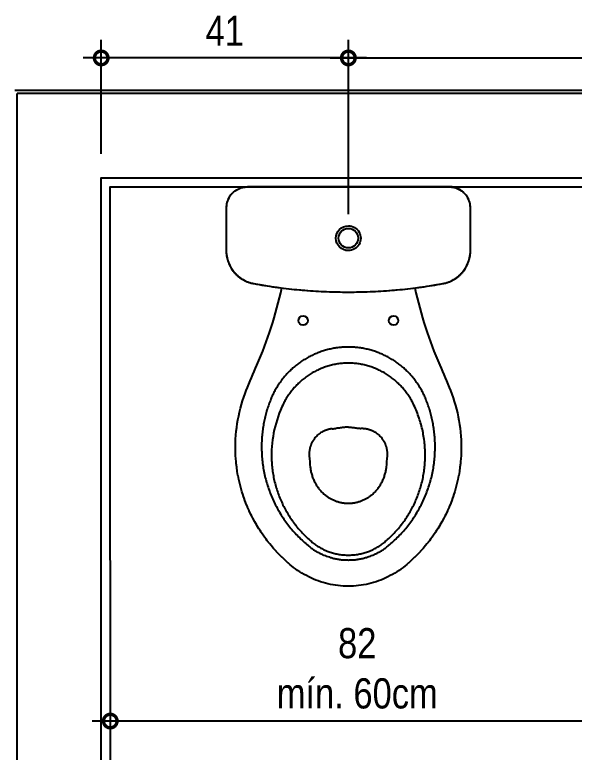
# Model space of a CAD drawing. Header units: metres. Extents: x 3 to 168, y -142 to 28.
# Drawn here: x 32.216 to 33.145, y -94.502 to -93.278 of the extents above; entities that cross this region are included whole.
import ezdxf

# ---------------------------------------------------------------- set-up
doc = ezdxf.new("R2010")
doc.units = ezdxf.units.M
for name, color, linetype in [('ARQ-ALV ACAB', 4, 'Continuous'), ('ARQ-ALV OSSO', 5, 'Continuous'), ('ARQ-DIM', 2, 'Continuous'), ('ARQ-HID', 2, 'Continuous')]:
    doc.layers.add(name, color=color, linetype=linetype)
doc.styles.add('Adesa', font='ARIALN.TTF')
doc.dimstyles.new('ADESA 1-0025', dxfattribs={"dimtxt": 0.05, "dimasz": 0.045, "dimexe": 0.03, "dimexo": 0.04, "dimgap": 0.02, "dimtad": 1, "dimtoh": 1, "dimdec": 0, "dimlfac": 100, "dimzin": 4, "dimtxsty": 'Adesa', "dimblk": 'DOTSMALL', "dimcen": 1, "dimdle": 0.03, "dimclrd": 1, "dimclre": 1, "dimclrt": 256, "dimazin": 1, "dimtm": 1e-09, "dimtfac": 1, "dimtdec": 0, "dimtix": 1, "dimtmove": 2, "dimatfit": 0, "dimldrblk": 'DOTSMALL', "dimfxl": 0.8, "dimtvp": 2, "dimtolj": 1, "dimtzin": 0, "dimarcsym": 0})

# ---------------------------------------------------------------- blocks, each defined once
blk = doc.blocks.new('ARQ-HID-BACIA CX')
blk.add_line((-0.0001, -0.175), (-0.0001, 0.175))
for points in [[(-0.0137, -0.1957), (-0.0142, -0.196), (-0.0147, -0.1964), (-0.0153, -0.1968), (-0.0158, -0.1971), (-0.0163, -0.1975), (-0.0168, -0.1978), (-0.0174, -0.1981), (-0.0179, -0.1984), (-0.0185, -0.1987), (-0.019, -0.199), (-0.0196, -0.1993), (-0.0202, -0.1995), (-0.0207, -0.1998), (-0.0213, -0.2), (-0.0219, -0.2003), (-0.0225, -0.2005), (-0.0231, -0.2007), (-0.0237, -0.2009), (-0.0243, -0.2011), (-0.0249, -0.2013), (-0.0255, -0.2015), (-0.0261, -0.2016), (-0.0267, -0.2018), (-0.0273, -0.2019), (-0.0279, -0.2021), (-0.0285, -0.2022), (-0.0292, -0.2023), (-0.0298, -0.2024), (-0.0304, -0.2025), (-0.031, -0.2025), (-0.0316, -0.2026), (-0.0323, -0.2026), (-0.0329, -0.2027), (-0.0335, -0.2027), (-0.0342, -0.2027, -0.00878), (-0.1068, -0.2028), (-0.1079, -0.2027), (-0.1091, -0.2026), (-0.1102, -0.2026), (-0.1114, -0.2025), (-0.1125, -0.2024), (-0.1136, -0.2022), (-0.1148, -0.2021), (-0.1159, -0.2019), (-0.117, -0.2017), (-0.1181, -0.2014), (-0.1192, -0.2012), (-0.1203, -0.2009), (-0.1214, -0.2006), (-0.1225, -0.2002), (-0.1236, -0.1999), (-0.1247, -0.1995), (-0.1258, -0.1991), (-0.1268, -0.1987), (-0.1279, -0.1982), (-0.1289, -0.1978), (-0.13, -0.1973), (-0.131, -0.1968), (-0.132, -0.1962), (-0.133, -0.1957), (-0.134, -0.1951), (-0.135, -0.1945), (-0.1359, -0.1939), (-0.1369, -0.1933), (-0.1378, -0.1926), (-0.1388, -0.192), (-0.1397, -0.1913), (-0.1406, -0.1906), (-0.1415, -0.1899), (-0.1423, -0.1891), (-0.1432, -0.1884), (-0.144, -0.1876), (-0.1449, -0.1868), (-0.1457, -0.186), (-0.1465, -0.1851), (-0.1472, -0.1843), (-0.148, -0.1834), (-0.1487, -0.1826), (-0.1494, -0.1817), (-0.1501, -0.1808), (-0.1508, -0.1799), (-0.1515, -0.1789), (-0.1521, -0.178), (-0.1527, -0.177), (-0.1533, -0.1761), (-0.1539, -0.1751), (-0.1545, -0.1741), (-0.155, -0.1731), (-0.1556, -0.1721), (-0.1561, -0.171), (-0.1566, -0.17), (-0.157, -0.169), (-0.1575, -0.1679), (-0.1579, -0.1668), (-0.1583, -0.1658), (-0.1586, -0.1647), (-0.159, -0.1636), (-0.1593, -0.1625), (-0.1596, -0.1614), (-0.1598, -0.1603), (-0.1601, -0.1592), (-0.1604, -0.158), (-0.1606, -0.1569), (-0.1614, -0.1525), (-0.1622, -0.148), (-0.1629, -0.1436), (-0.1636, -0.1392), (-0.1643, -0.1347), (-0.165, -0.1302), (-0.1657, -0.1258), (-0.1663, -0.1213), (-0.1669, -0.1169), (-0.1675, -0.1124), (-0.168, -0.1079), (-0.1686, -0.1034), (-0.1691, -0.099), (-0.1696, -0.0945), (-0.1701, -0.09), (-0.1705, -0.0855), (-0.1709, -0.081), (-0.1713, -0.0765), (-0.1717, -0.072), (-0.1721, -0.0675), (-0.1724, -0.0631), (-0.1727, -0.0586), (-0.173, -0.0541), (-0.1733, -0.0496), (-0.1735, -0.0451), (-0.1737, -0.0406), (-0.1739, -0.0361), (-0.1741, -0.0315), (-0.1742, -0.027), (-0.1744, -0.0225), (-0.1745, -0.018), (-0.1745, -0.0135), (-0.1746, -0.009), (-0.1746, -0.0045), (-0.1746, 0), (-0.1746, 0.0045), (-0.1746, 0.009), (-0.1745, 0.0135), (-0.1745, 0.018), (-0.1744, 0.0225), (-0.1742, 0.027), (-0.1741, 0.0315), (-0.1739, 0.0361), (-0.1737, 0.0406), (-0.1735, 0.0451), (-0.1733, 0.0496), (-0.173, 0.0541), (-0.1727, 0.0586), (-0.1724, 0.0631), (-0.1721, 0.0675), (-0.1717, 0.072), (-0.1713, 0.0765), (-0.1709, 0.081), (-0.1705, 0.0855), (-0.1701, 0.09), (-0.1696, 0.0945), (-0.1691, 0.099), (-0.1686, 0.1034), (-0.168, 0.1079), (-0.1675, 0.1124), (-0.1669, 0.1169), (-0.1663, 0.1213), (-0.1657, 0.1258), (-0.165, 0.1302), (-0.1643, 0.1347), (-0.1636, 0.1392), (-0.1629, 0.1436), (-0.1622, 0.148), (-0.1614, 0.1525), (-0.1606, 0.1569), (-0.1604, 0.158), (-0.1601, 0.1592), (-0.1598, 0.1603), (-0.1596, 0.1614), (-0.1593, 0.1625), (-0.159, 0.1636), (-0.1586, 0.1647), (-0.1583, 0.1658), (-0.1579, 0.1668), (-0.1575, 0.1679), (-0.157, 0.169), (-0.1566, 0.17), (-0.1561, 0.171), (-0.1556, 0.1721), (-0.155, 0.1731), (-0.1545, 0.1741), (-0.1539, 0.1751), (-0.1533, 0.1761), (-0.1527, 0.177), (-0.1521, 0.178), (-0.1515, 0.1789), (-0.1508, 0.1799), (-0.1501, 0.1808), (-0.1494, 0.1817), (-0.1487, 0.1826), (-0.148, 0.1834), (-0.1472, 0.1843), (-0.1465, 0.1851), (-0.1457, 0.186), (-0.1449, 0.1868), (-0.144, 0.1876), (-0.1432, 0.1884), (-0.1423, 0.1891), (-0.1415, 0.1899), (-0.1406, 0.1906), (-0.1397, 0.1913), (-0.1388, 0.192), (-0.1378, 0.1926), (-0.1369, 0.1933), (-0.1359, 0.1939), (-0.135, 0.1945), (-0.134, 0.1951), (-0.133, 0.1957), (-0.132, 0.1962), (-0.131, 0.1968), (-0.13, 0.1973), (-0.1289, 0.1978), (-0.1279, 0.1982), (-0.1268, 0.1987), (-0.1258, 0.1991), (-0.1247, 0.1995), (-0.1236, 0.1999), (-0.1225, 0.2002), (-0.1214, 0.2006), (-0.1203, 0.2009), (-0.1192, 0.2012), (-0.1181, 0.2014), (-0.117, 0.2017), (-0.1159, 0.2019), (-0.1148, 0.2021), (-0.1136, 0.2022), (-0.1125, 0.2024), (-0.1114, 0.2025), (-0.1102, 0.2026), (-0.1091, 0.2026), (-0.1079, 0.2027), (-0.1068, 0.2028, -0.00878), (-0.0342, 0.2027), (-0.0335, 0.2027), (-0.0329, 0.2027), (-0.0323, 0.2026), (-0.0316, 0.2026), (-0.031, 0.2025), (-0.0304, 0.2025), (-0.0298, 0.2024), (-0.0292, 0.2023), (-0.0285, 0.2022), (-0.0279, 0.2021), (-0.0273, 0.2019), (-0.0267, 0.2018), (-0.0261, 0.2016), (-0.0255, 0.2015), (-0.0249, 0.2013), (-0.0243, 0.2011), (-0.0237, 0.2009), (-0.0231, 0.2007), (-0.0225, 0.2005), (-0.0219, 0.2003), (-0.0213, 0.2), (-0.0207, 0.1998), (-0.0202, 0.1995), (-0.0196, 0.1993), (-0.019, 0.199), (-0.0185, 0.1987), (-0.0179, 0.1984), (-0.0174, 0.1981), (-0.0168, 0.1978), (-0.0163, 0.1975), (-0.0158, 0.1971), (-0.0153, 0.1968), (-0.0147, 0.1964), (-0.0142, 0.196), (-0.0137, 0.1957)], [(-0.1676, 0.1104), (-0.1678, 0.1104), (-0.176, 0.1123), (-0.1842, 0.1142), (-0.1925, 0.1163), (-0.2008, 0.1185), (-0.209, 0.1208), (-0.2171, 0.1231), (-0.2253, 0.1256), (-0.2335, 0.1282), (-0.2415, 0.1309), (-0.2493, 0.1336), (-0.2571, 0.1363), (-0.2648, 0.1392), (-0.2725, 0.1422), (-0.2803, 0.1453), (-0.288, 0.1486), (-0.2958, 0.1519, 0.011149), (-0.3381, 0.1694), (-0.3442, 0.1717), (-0.3503, 0.1739), (-0.3564, 0.1759), (-0.3626, 0.1778), (-0.3689, 0.1795), (-0.3751, 0.181), (-0.3815, 0.1824), (-0.3878, 0.1836), (-0.3942, 0.1847), (-0.4006, 0.1855), (-0.407, 0.1863), (-0.4135, 0.1868), (-0.42, 0.1872), (-0.4264, 0.1875), (-0.4329, 0.1875), (-0.4381, 0.1875), (-0.4384, 0.1875), (-0.4417, 0.1874), (-0.4449, 0.1872), (-0.4453, 0.1872), (-0.4517, 0.1868), (-0.4521, 0.1868), (-0.4553, 0.1865), (-0.4585, 0.1862), (-0.4589, 0.1862), (-0.4653, 0.1854), (-0.4657, 0.1853), (-0.472, 0.1844), (-0.4724, 0.1844), (-0.4788, 0.1833), (-0.4792, 0.1832), (-0.4855, 0.1819), (-0.4859, 0.1818), (-0.4921, 0.1804), (-0.4925, 0.1803), (-0.4988, 0.1787), (-0.4991, 0.1786), (-0.5053, 0.1768), (-0.5057, 0.1767), (-0.5118, 0.1747), (-0.5122, 0.1746), (-0.5183, 0.1725), (-0.5187, 0.1724), (-0.5247, 0.1701), (-0.5251, 0.17), (-0.531, 0.1675), (-0.5314, 0.1674), (-0.5373, 0.1648), (-0.5376, 0.1646), (-0.5435, 0.1618), (-0.5438, 0.1617), (-0.5467, 0.1602), (-0.5496, 0.1588), (-0.5499, 0.1586), (-0.5556, 0.1555), (-0.5559, 0.1553), (-0.5587, 0.1537), (-0.5615, 0.1521), (-0.5618, 0.1519), (-0.5646, 0.1502), (-0.5674, 0.1485), (-0.5677, 0.1484), (-0.5704, 0.1466), (-0.5731, 0.1448), (-0.5734, 0.1446), (-0.5761, 0.1428), (-0.5788, 0.1409), (-0.579, 0.1407), (-0.5817, 0.1388), (-0.5843, 0.1369), (-0.5846, 0.1367), (-0.5872, 0.1347), (-0.5897, 0.1327), (-0.59, 0.1325), (-0.5925, 0.1305), (-0.595, 0.1284), (-0.5953, 0.1282), (-0.6002, 0.124), (-0.6005, 0.1237), (-0.6053, 0.1194), (-0.6055, 0.1191), (-0.6079, 0.1169), (-0.6102, 0.1146), (-0.6105, 0.1144), (-0.6151, 0.1098), (-0.6153, 0.1095), (-0.6197, 0.1048), (-0.62, 0.1045), (-0.6221, 0.1021), (-0.6243, 0.0997), (-0.6245, 0.0994), (-0.6266, 0.097), (-0.6287, 0.0945), (-0.6314, 0.0911), (-0.6339, 0.0877), (-0.6364, 0.0842), (-0.6388, 0.0807), (-0.641, 0.0771), (-0.6432, 0.0734), (-0.6452, 0.0696), (-0.6472, 0.0658), (-0.649, 0.062), (-0.6508, 0.0581), (-0.6524, 0.0541), (-0.6539, 0.0501), (-0.6553, 0.0461), (-0.6565, 0.042), (-0.6577, 0.0379), (-0.6587, 0.0338), (-0.6596, 0.0296), (-0.6604, 0.0254), (-0.6611, 0.0212), (-0.6617, 0.017), (-0.6621, 0.0128), (-0.6624, 0.0085), (-0.6626, 0.0043), (-0.6626, 0), (-0.6626, -0.0043), (-0.6624, -0.0085), (-0.6621, -0.0128), (-0.6617, -0.017), (-0.6611, -0.0212), (-0.6604, -0.0254), (-0.6596, -0.0296), (-0.6587, -0.0338), (-0.6577, -0.0379), (-0.6565, -0.042), (-0.6553, -0.0461), (-0.6539, -0.0501), (-0.6524, -0.0541), (-0.6508, -0.0581), (-0.649, -0.062), (-0.6472, -0.0658), (-0.6452, -0.0696), (-0.6432, -0.0734), (-0.641, -0.0771), (-0.6388, -0.0807), (-0.6364, -0.0842), (-0.6339, -0.0877), (-0.6314, -0.0911), (-0.6287, -0.0945), (-0.6266, -0.097), (-0.6245, -0.0994), (-0.6243, -0.0997), (-0.6221, -0.1021), (-0.62, -0.1045), (-0.6197, -0.1048), (-0.6153, -0.1095), (-0.6151, -0.1098), (-0.6105, -0.1144), (-0.6102, -0.1146), (-0.6079, -0.1169), (-0.6055, -0.1191), (-0.6053, -0.1194), (-0.6005, -0.1237), (-0.6002, -0.124), (-0.5953, -0.1282), (-0.595, -0.1284), (-0.5925, -0.1305), (-0.59, -0.1325), (-0.5897, -0.1327), (-0.5872, -0.1347), (-0.5846, -0.1367), (-0.5843, -0.1369), (-0.5817, -0.1388), (-0.579, -0.1407), (-0.5788, -0.1409), (-0.5761, -0.1428), (-0.5734, -0.1446), (-0.5731, -0.1448), (-0.5704, -0.1466), (-0.5677, -0.1484), (-0.5674, -0.1485), (-0.5646, -0.1502), (-0.5618, -0.1519), (-0.5615, -0.1521), (-0.5587, -0.1537), (-0.5559, -0.1553), (-0.5556, -0.1555), (-0.5499, -0.1586), (-0.5496, -0.1588), (-0.5467, -0.1602), (-0.5438, -0.1617), (-0.5435, -0.1618), (-0.5376, -0.1646), (-0.5373, -0.1648), (-0.5314, -0.1674), (-0.531, -0.1675), (-0.5251, -0.17), (-0.5247, -0.1701), (-0.5187, -0.1724), (-0.5183, -0.1725), (-0.5122, -0.1746), (-0.5118, -0.1747), (-0.5057, -0.1767), (-0.5053, -0.1768), (-0.4991, -0.1786), (-0.4988, -0.1787), (-0.4925, -0.1803), (-0.4921, -0.1804), (-0.4859, -0.1818), (-0.4855, -0.1819), (-0.4792, -0.1832), (-0.4788, -0.1833), (-0.4724, -0.1844), (-0.472, -0.1844), (-0.4657, -0.1853), (-0.4653, -0.1854), (-0.4589, -0.1862), (-0.4585, -0.1862), (-0.4553, -0.1865), (-0.4521, -0.1868), (-0.4517, -0.1868), (-0.4453, -0.1872), (-0.4449, -0.1872), (-0.4417, -0.1874), (-0.4384, -0.1875), (-0.4381, -0.1875), (-0.4316, -0.1875), (-0.4251, -0.1874), (-0.4186, -0.1872), (-0.4121, -0.1867), (-0.4057, -0.1861), (-0.3992, -0.1854), (-0.3928, -0.1844), (-0.3864, -0.1834), (-0.3801, -0.1821), (-0.3738, -0.1807), (-0.3675, -0.1791), (-0.3613, -0.1774), (-0.3551, -0.1755), (-0.349, -0.1735), (-0.3429, -0.1713), (-0.3381, -0.1694, 0.011149), (-0.2958, -0.1519), (-0.288, -0.1486), (-0.2803, -0.1453), (-0.2725, -0.1422), (-0.2648, -0.1392), (-0.2571, -0.1363), (-0.2493, -0.1336), (-0.2415, -0.1309), (-0.2335, -0.1282), (-0.2253, -0.1256), (-0.2171, -0.1231), (-0.209, -0.1208), (-0.2008, -0.1185), (-0.1925, -0.1163), (-0.1842, -0.1142), (-0.176, -0.1123), (-0.1678, -0.1104), (-0.1676, -0.1104)], [(-0.0131, 0.195, 0.018828), (-0.0135, 0.1954)], [(-0.0133, -0.1951), (-0.0133, -0.1951), (-0.0133, -0.1951), (-0.0133, -0.1951), (-0.0132, -0.1951), (-0.0132, -0.195), (-0.0132, -0.195), (-0.0131, -0.1949), (-0.013, -0.1948), (-0.0129, -0.1947), (-0.0128, -0.1946), (-0.0126, -0.1945), (-0.0125, -0.1943), (-0.0116, -0.1935, 0.212488), (-0.0001, -0.1677), (-0.0001, 0.1677, 0.212488), (-0.0116, 0.1935), (-0.0125, 0.1943), (-0.0126, 0.1945), (-0.0128, 0.1946), (-0.0129, 0.1947), (-0.013, 0.1948), (-0.0131, 0.1949), (-0.0132, 0.195), (-0.0132, 0.195), (-0.0132, 0.1951), (-0.0133, 0.1951), (-0.0133, 0.1951), (-0.0133, 0.1951)], [(-0.0123, 0.1942, 0.002919), (-0.0115, 0.1935)], [(-0.5122, 0.0378), (-0.511, 0.0393), (-0.5098, 0.0407), (-0.5085, 0.042), (-0.5072, 0.0433), (-0.5059, 0.0446), (-0.5046, 0.0458), (-0.5032, 0.047), (-0.5018, 0.0482), (-0.5004, 0.0493), (-0.499, 0.0503), (-0.4975, 0.0514), (-0.496, 0.0523), (-0.4946, 0.0533), (-0.493, 0.0542), (-0.4915, 0.055), (-0.49, 0.0558), (-0.4884, 0.0566), (-0.4869, 0.0573), (-0.4853, 0.058), (-0.4838, 0.0587), (-0.4822, 0.0593), (-0.4806, 0.0598), (-0.4791, 0.0603), (-0.4775, 0.0608), (-0.4759, 0.0613), (-0.4744, 0.0617), (-0.4728, 0.062), (-0.4713, 0.0623), (-0.4697, 0.0626), (-0.4682, 0.0629), (-0.4667, 0.0631), (-0.4651, 0.0633, -0.008966), (-0.4466, 0.0649, -0.016113), (-0.4436, 0.065), (-0.4426, 0.065), (-0.4418, 0.065), (-0.4409, 0.0649), (-0.4401, 0.0649), (-0.4393, 0.0648), (-0.4384, 0.0647), (-0.4376, 0.0646), (-0.4368, 0.0645), (-0.436, 0.0644), (-0.4352, 0.0642), (-0.4344, 0.064), (-0.4336, 0.0639), (-0.4328, 0.0637), (-0.4321, 0.0635), (-0.4313, 0.0632), (-0.4305, 0.063), (-0.4298, 0.0627), (-0.429, 0.0625), (-0.4282, 0.0622), (-0.4275, 0.0619), (-0.4267, 0.0616), (-0.426, 0.0612), (-0.4253, 0.0609), (-0.4245, 0.0605), (-0.4238, 0.0602), (-0.423, 0.0598), (-0.4223, 0.0593), (-0.4216, 0.0589), (-0.4209, 0.0585), (-0.4201, 0.058), (-0.4194, 0.0575), (-0.4187, 0.057), (-0.4174, 0.056), (-0.416, 0.0549), (-0.4148, 0.0537), (-0.4135, 0.0525), (-0.4123, 0.0512), (-0.4111, 0.0499), (-0.41, 0.0485), (-0.4089, 0.047), (-0.4079, 0.0455), (-0.407, 0.0439), (-0.4061, 0.0422), (-0.4053, 0.0406), (-0.4049, 0.0397), (-0.4045, 0.0389), (-0.4042, 0.038), (-0.4039, 0.0372), (-0.4036, 0.0363), (-0.4033, 0.0354), (-0.403, 0.0346), (-0.4028, 0.0337), (-0.4025, 0.0328), (-0.4023, 0.0319), (-0.4021, 0.0311), (-0.402, 0.0302), (-0.4018, 0.0293), (-0.4017, 0.0285), (-0.4016, 0.0276), (-0.4015, 0.0267, -0.000598), (-0.4009, 0.0209)], [(-0.3986, 0, 0.006359), (-0.3992, 0.0061), (-0.3992, 0.0064), (-0.3992, 0.0066), (-0.3993, 0.0072), (-0.3993, 0.0075), (-0.3993, 0.0077), (-0.3994, 0.0083), (-0.3994, 0.0086), (-0.3995, 0.0091), (-0.3995, 0.0094), (-0.3996, 0.01), (-0.3996, 0.0103), (-0.3997, 0.0108), (-0.3998, 0.0117), (-0.3999, 0.0123), (-0.4, 0.0129), (-0.4002, 0.0144), (-0.4003, 0.0154), (-0.4003, 0.0159), (-0.4004, 0.0164), (-0.4005, 0.0169), (-0.4005, 0.0174), (-0.4006, 0.0179), (-0.4006, 0.0184), (-0.4007, 0.0189), (-0.4008, 0.0194), (-0.4008, 0.0199), (-0.4009, 0.0204), (-0.4009, 0.0209)], [(-0.3986, 0, -0.006359), (-0.3992, -0.0061), (-0.3992, -0.0064), (-0.3992, -0.0066), (-0.3993, -0.0072), (-0.3993, -0.0075), (-0.3993, -0.0077), (-0.3994, -0.0083), (-0.3994, -0.0086), (-0.3995, -0.0091), (-0.3995, -0.0094), (-0.3996, -0.01), (-0.3996, -0.0103), (-0.3997, -0.0108), (-0.3998, -0.0117), (-0.3999, -0.0123), (-0.4, -0.0129), (-0.4002, -0.0144), (-0.4003, -0.0154), (-0.4003, -0.0159), (-0.4004, -0.0164), (-0.4005, -0.0169), (-0.4005, -0.0174), (-0.4006, -0.0179), (-0.4006, -0.0184), (-0.4007, -0.0189), (-0.4008, -0.0194), (-0.4008, -0.0199), (-0.4009, -0.0204), (-0.4009, -0.0209)], [(-0.4015, -0.0267, 0.000598), (-0.4009, -0.0209)], [(-0.4015, -0.0267), (-0.4016, -0.0276), (-0.4017, -0.0285), (-0.4018, -0.0293), (-0.402, -0.0302), (-0.4021, -0.0311), (-0.4023, -0.0319), (-0.4025, -0.0328), (-0.4028, -0.0337), (-0.403, -0.0346), (-0.4033, -0.0354), (-0.4036, -0.0363), (-0.4039, -0.0372), (-0.4042, -0.038), (-0.4045, -0.0389), (-0.4049, -0.0397), (-0.4053, -0.0406), (-0.4061, -0.0422), (-0.407, -0.0439), (-0.4079, -0.0455), (-0.4089, -0.047), (-0.41, -0.0485), (-0.4111, -0.0499), (-0.4123, -0.0512), (-0.4135, -0.0525), (-0.4148, -0.0537), (-0.416, -0.0549), (-0.4174, -0.056), (-0.4187, -0.057), (-0.4194, -0.0575), (-0.4201, -0.058), (-0.4209, -0.0585), (-0.4216, -0.0589), (-0.4223, -0.0593), (-0.423, -0.0598), (-0.4238, -0.0602), (-0.4245, -0.0605), (-0.4253, -0.0609), (-0.426, -0.0612), (-0.4267, -0.0616), (-0.4275, -0.0619), (-0.4282, -0.0622), (-0.429, -0.0625), (-0.4298, -0.0627), (-0.4305, -0.063), (-0.4313, -0.0632), (-0.4321, -0.0635), (-0.4328, -0.0637), (-0.4336, -0.0639), (-0.4344, -0.064), (-0.4352, -0.0642), (-0.436, -0.0644), (-0.4368, -0.0645), (-0.4376, -0.0646), (-0.4384, -0.0647), (-0.4393, -0.0648), (-0.4401, -0.0649), (-0.4409, -0.0649), (-0.4418, -0.065), (-0.4426, -0.065), (-0.4436, -0.065, -0.016113), (-0.4466, -0.0649, -0.008966), (-0.4651, -0.0633), (-0.4667, -0.0631), (-0.4682, -0.0629), (-0.4697, -0.0626), (-0.4713, -0.0623), (-0.4728, -0.062), (-0.4744, -0.0617), (-0.4759, -0.0613), (-0.4775, -0.0608), (-0.4791, -0.0603), (-0.4806, -0.0598), (-0.4822, -0.0593), (-0.4838, -0.0587), (-0.4853, -0.058), (-0.4869, -0.0573), (-0.4884, -0.0566), (-0.49, -0.0558), (-0.4915, -0.055), (-0.493, -0.0542), (-0.4946, -0.0533), (-0.496, -0.0523), (-0.4975, -0.0514), (-0.499, -0.0503), (-0.5004, -0.0493), (-0.5018, -0.0482), (-0.5032, -0.047), (-0.5046, -0.0458), (-0.5059, -0.0446), (-0.5072, -0.0433), (-0.5085, -0.042), (-0.5098, -0.0407), (-0.511, -0.0393), (-0.5122, -0.0378)], [(-0.0136, -0.1955, 0.018828), (-0.0132, -0.1951)]]:
    blk.add_lwpolyline(points, format="xyb")
at = {"ltscale": 0.000466036}
blk.add_lwpolyline([(-0.0133, -0.1951), (-0.0133, -0.1952, -0.017665), (-0.0136, -0.1955, -0.039631), (-0.0138, -0.1956, -0.158216), (-0.0342, -0.2027, -0.008778), (-0.1068, -0.2027), (-0.1095, -0.2026), (-0.1122, -0.2023), (-0.1149, -0.202), (-0.1176, -0.2014), (-0.1203, -0.2008), (-0.1229, -0.2), (-0.1255, -0.1991), (-0.128, -0.1981), (-0.1305, -0.1969), (-0.1329, -0.1957), (-0.1352, -0.1943), (-0.1375, -0.1928), (-0.1397, -0.1912), (-0.1418, -0.1894), (-0.1439, -0.1876), (-0.1458, -0.1857), (-0.1477, -0.1837), (-0.1494, -0.1816), (-0.151, -0.1794), (-0.1526, -0.1772), (-0.154, -0.1748), (-0.1553, -0.1724), (-0.1565, -0.17), (-0.1575, -0.1675), (-0.1585, -0.1649), (-0.1593, -0.1623), (-0.16, -0.1597), (-0.1605, -0.1569, -0.044623), (-0.1746, 0, -0.044623), (-0.1605, 0.1569), (-0.16, 0.1597), (-0.1593, 0.1623), (-0.1585, 0.1649), (-0.1575, 0.1675), (-0.1565, 0.17), (-0.1553, 0.1724), (-0.154, 0.1748), (-0.1526, 0.1772), (-0.151, 0.1794), (-0.1494, 0.1816), (-0.1477, 0.1837), (-0.1458, 0.1857), (-0.1439, 0.1876), (-0.1418, 0.1894), (-0.1397, 0.1912), (-0.1375, 0.1928), (-0.1352, 0.1943), (-0.1329, 0.1957), (-0.1305, 0.1969), (-0.128, 0.1981), (-0.1255, 0.1991), (-0.1229, 0.2), (-0.1203, 0.2008), (-0.1176, 0.2014), (-0.1149, 0.202), (-0.1122, 0.2023), (-0.1095, 0.2026), (-0.1068, 0.2027, -0.008778), (-0.0342, 0.2027, -0.158216), (-0.0138, 0.1956, -0.039631), (-0.0136, 0.1955, -0.017665), (-0.0133, 0.1952), (-0.0133, 0.1951)], format="xyb", dxfattribs=at)
at = {"ltscale": 0.00311}
for points in [[(-0.1068, 0.2021), (-0.1068, 0.2027)], [(-0.1068, -0.2021), (-0.1068, -0.2027)]]:
    blk.add_lwpolyline(points, dxfattribs=at)
at = {"ltscale": 0.00156}
blk.add_lwpolyline([(-0.0131, 0.1951), (-0.0133, 0.1953)], dxfattribs=at)
for points in [[(-0.0133, 0.1951), (-0.0133, 0.1951)], [(-0.0115, 0.1936), (-0.0109, 0.1931), (-0.0103, 0.1925), (-0.0097, 0.1919), (-0.0091, 0.1913), (-0.0086, 0.1907), (-0.008, 0.19), (-0.0075, 0.1894), (-0.007, 0.1887), (-0.0065, 0.1881), (-0.006, 0.1874), (-0.0055, 0.1867), (-0.0051, 0.186), (-0.0047, 0.1853), (-0.0043, 0.1845), (-0.0039, 0.1838), (-0.0035, 0.1831), (-0.0031, 0.1823), (-0.0028, 0.1815), (-0.0025, 0.1808), (-0.0022, 0.18), (-0.0019, 0.1792), (-0.0016, 0.1784), (-0.0014, 0.1776), (-0.0012, 0.1768), (-0.001, 0.176), (-0.0008, 0.1752), (-0.0006, 0.1744), (-0.0005, 0.1736), (-0.0003, 0.1728), (-0.0002, 0.1719), (-0.0001, 0.1711), (-0.0001, 0.1703), (0, 0.1694), (0, 0.1686), (0, 0.1678)], [(0, 0.1677), (0, -0.1677)], [(-0.5122, 0.0378), (-0.513, 0.0368), (-0.5137, 0.0358), (-0.5145, 0.0348), (-0.5152, 0.0338), (-0.5159, 0.0327), (-0.5165, 0.0316), (-0.5172, 0.0306), (-0.5178, 0.0295), (-0.5185, 0.0283), (-0.519, 0.0272), (-0.5196, 0.0261), (-0.5202, 0.0249), (-0.5207, 0.0237), (-0.5212, 0.0225), (-0.5217, 0.0214), (-0.5221, 0.0201), (-0.5225, 0.0189), (-0.5229, 0.0177), (-0.5233, 0.0165), (-0.5236, 0.0152), (-0.524, 0.014), (-0.5243, 0.0127), (-0.5245, 0.0115), (-0.5248, 0.0102), (-0.525, 0.009), (-0.5251, 0.0077), (-0.5253, 0.0064), (-0.5254, 0.0051), (-0.5255, 0.0039), (-0.5256, 0.0026), (-0.5256, 0.0013), (-0.5256, 0), (-0.5256, -0.0013), (-0.5256, -0.0026), (-0.5255, -0.0039), (-0.5254, -0.0051), (-0.5253, -0.0064), (-0.5251, -0.0077), (-0.525, -0.009), (-0.5248, -0.0102), (-0.5245, -0.0115), (-0.5243, -0.0127), (-0.524, -0.014), (-0.5236, -0.0152), (-0.5233, -0.0165), (-0.5229, -0.0177), (-0.5225, -0.0189), (-0.5221, -0.0201), (-0.5217, -0.0214), (-0.5212, -0.0225), (-0.5207, -0.0237), (-0.5202, -0.0249), (-0.5196, -0.0261), (-0.519, -0.0272), (-0.5185, -0.0283), (-0.5178, -0.0295), (-0.5172, -0.0306), (-0.5165, -0.0316), (-0.5159, -0.0327), (-0.5152, -0.0337), (-0.5145, -0.0348), (-0.5137, -0.0358), (-0.513, -0.0368), (-0.5122, -0.0378)], [(-0.0115, -0.1936), (-0.0116, -0.1938), (-0.0117, -0.1938), (-0.0119, -0.194), (-0.0123, -0.1944), (-0.0126, -0.1947), (-0.0128, -0.1948), (-0.0129, -0.1949), (-0.013, -0.1949), (-0.013, -0.195), (-0.0131, -0.195), (-0.0131, -0.1951)]]:
    blk.add_lwpolyline(points)
at = {"ltscale": 0.00179}
for points in [[(-0.0004, 0.1677), (-0.0001, 0.1677)], [(-0.0004, -0.1677), (-0.0001, -0.1677)]]:
    blk.add_lwpolyline(points, dxfattribs=at)
for points in [[(-0.2659, 0), (-0.2659, -0.002), (-0.266, -0.004), (-0.2661, -0.006), (-0.2662, -0.008), (-0.2663, -0.01), (-0.2664, -0.012), (-0.2666, -0.014), (-0.2668, -0.016), (-0.267, -0.018), (-0.2673, -0.02), (-0.2676, -0.022), (-0.2679, -0.024), (-0.2683, -0.026), (-0.2687, -0.0279), (-0.2691, -0.0299), (-0.2696, -0.0318), (-0.27, -0.0338), (-0.2705, -0.0357), (-0.2711, -0.0377), (-0.2716, -0.0396), (-0.2722, -0.0415), (-0.2728, -0.0434), (-0.2735, -0.0453), (-0.2741, -0.0472), (-0.2748, -0.0491), (-0.2755, -0.051), (-0.2763, -0.0528), (-0.2771, -0.0547), (-0.2779, -0.0565), (-0.2787, -0.0584), (-0.2796, -0.0602), (-0.2804, -0.062), (-0.2813, -0.0638), (-0.2823, -0.0656), (-0.2832, -0.0673), (-0.2842, -0.0691), (-0.2852, -0.0708), (-0.2863, -0.0725), (-0.2873, -0.0742), (-0.2884, -0.0759), (-0.2895, -0.0776), (-0.2907, -0.0793), (-0.2918, -0.0809), (-0.293, -0.0825), (-0.2942, -0.0841), (-0.2954, -0.0857), (-0.2967, -0.0873), (-0.2979, -0.0888), (-0.2992, -0.0904), (-0.3005, -0.0919), (-0.3019, -0.0934), (-0.3032, -0.0949), (-0.3046, -0.0963), (-0.306, -0.0978), (-0.3074, -0.0992), (-0.3089, -0.1006), (-0.3103, -0.102), (-0.3118, -0.1033), (-0.3133, -0.1046), (-0.3149, -0.106), (-0.3164, -0.1072), (-0.3179, -0.1085), (-0.3195, -0.1098), (-0.3211, -0.111), (-0.3227, -0.1122), (-0.3244, -0.1133), (-0.326, -0.1145), (-0.3277, -0.1156), (-0.3293, -0.1167), (-0.331, -0.1178), (-0.3327, -0.1189), (-0.3344, -0.1199), (-0.3362, -0.1209), (-0.3379, -0.1219), (-0.3397, -0.1228), (-0.3415, -0.1237), (-0.3433, -0.1246), (-0.3451, -0.1255), (-0.3469, -0.1263), (-0.3488, -0.1271), (-0.3506, -0.1279), (-0.3525, -0.1287), (-0.3543, -0.1295), (-0.3566, -0.1304), (-0.3588, -0.1312), (-0.3611, -0.132), (-0.3634, -0.1328), (-0.3657, -0.1336), (-0.368, -0.1343), (-0.3703, -0.1351), (-0.3726, -0.1357), (-0.3749, -0.1364), (-0.3772, -0.137), (-0.3796, -0.1376), (-0.3819, -0.1382), (-0.3843, -0.1388), (-0.3866, -0.1393), (-0.389, -0.1398), (-0.3913, -0.1402), (-0.3937, -0.1407), (-0.3961, -0.1411), (-0.3985, -0.1415), (-0.4008, -0.1419), (-0.4032, -0.1422), (-0.4056, -0.1425), (-0.408, -0.1428), (-0.4104, -0.143), (-0.4128, -0.1433), (-0.4152, -0.1435), (-0.4176, -0.1436), (-0.42, -0.1438), (-0.4225, -0.1439), (-0.4249, -0.144), (-0.4273, -0.1441), (-0.4297, -0.1441), (-0.4321, -0.1441), (-0.4345, -0.1441), (-0.4369, -0.144), (-0.4396, -0.1439), (-0.4423, -0.1437), (-0.4451, -0.1436), (-0.4478, -0.1434), (-0.4505, -0.1432), (-0.4532, -0.143), (-0.4559, -0.1427), (-0.4586, -0.1424), (-0.4613, -0.142), (-0.4639, -0.1416), (-0.4666, -0.1412), (-0.4693, -0.1407), (-0.472, -0.1402), (-0.4746, -0.1397), (-0.4773, -0.1391), (-0.4799, -0.1385), (-0.4826, -0.1379), (-0.4852, -0.1372), (-0.4878, -0.1365), (-0.4904, -0.1358), (-0.493, -0.135), (-0.4956, -0.1342), (-0.4982, -0.1333), (-0.5008, -0.1325), (-0.5033, -0.1316), (-0.5059, -0.1306), (-0.5084, -0.1297), (-0.5109, -0.1287), (-0.5135, -0.1276), (-0.516, -0.1266), (-0.5184, -0.1255), (-0.5209, -0.1243), (-0.5234, -0.1232), (-0.5258, -0.122), (-0.5282, -0.1208), (-0.5306, -0.1195), (-0.533, -0.1182), (-0.5354, -0.1169), (-0.5378, -0.1156), (-0.5401, -0.1142), (-0.5424, -0.1128), (-0.5447, -0.1114), (-0.547, -0.1099), (-0.5493, -0.1084), (-0.5515, -0.1069), (-0.5538, -0.1053), (-0.556, -0.1038), (-0.5581, -0.1022), (-0.5603, -0.1005), (-0.5625, -0.0989), (-0.5646, -0.0972), (-0.5667, -0.0955), (-0.5688, -0.0937), (-0.5708, -0.092), (-0.5729, -0.0902), (-0.5749, -0.0883), (-0.5769, -0.0865), (-0.5788, -0.0846), (-0.5808, -0.0827), (-0.5827, -0.0808), (-0.5846, -0.0788), (-0.5864, -0.0769), (-0.5882, -0.0748), (-0.59, -0.0728), (-0.5918, -0.0708), (-0.5936, -0.0688), (-0.5954, -0.0667), (-0.5964, -0.0654), (-0.5974, -0.0642), (-0.5983, -0.0629), (-0.5993, -0.0616), (-0.6003, -0.0603), (-0.6012, -0.059), (-0.6021, -0.0576), (-0.6029, -0.0563), (-0.6038, -0.0549), (-0.6046, -0.0535), (-0.6054, -0.0521), (-0.6062, -0.0507), (-0.607, -0.0493), (-0.6077, -0.0479), (-0.6084, -0.0465), (-0.6091, -0.045), (-0.6098, -0.0436), (-0.6105, -0.0421), (-0.6111, -0.0406), (-0.6119, -0.0387), (-0.6127, -0.0366), (-0.6135, -0.0343), (-0.6142, -0.0321), (-0.6148, -0.0302), (-0.6153, -0.0286), (-0.6157, -0.027), (-0.6161, -0.0255), (-0.6165, -0.0239), (-0.6169, -0.0224), (-0.6172, -0.0208), (-0.6175, -0.0192), (-0.6178, -0.0176), (-0.618, -0.016), (-0.6183, -0.0144), (-0.6185, -0.0129), (-0.6187, -0.0113), (-0.6188, -0.0097), (-0.619, -0.0081), (-0.6191, -0.0065), (-0.6191, -0.0048), (-0.6192, -0.0032), (-0.6192, -0.0016), (-0.6193, 0), (-0.6192, 0.0016), (-0.6192, 0.0032), (-0.6191, 0.0048), (-0.6191, 0.0065), (-0.619, 0.0081), (-0.6188, 0.0097), (-0.6187, 0.0113), (-0.6185, 0.0129), (-0.6183, 0.0144), (-0.618, 0.016), (-0.6178, 0.0176), (-0.6175, 0.0192), (-0.6172, 0.0208), (-0.6169, 0.0224), (-0.6165, 0.0239), (-0.6161, 0.0255), (-0.6157, 0.027), (-0.6153, 0.0286), (-0.6148, 0.0302), (-0.6142, 0.0321), (-0.6135, 0.0343), (-0.6127, 0.0366), (-0.6119, 0.0387), (-0.6111, 0.0406), (-0.6105, 0.0421), (-0.6098, 0.0436), (-0.6091, 0.045), (-0.6084, 0.0465), (-0.6077, 0.0479), (-0.607, 0.0493), (-0.6062, 0.0507), (-0.6054, 0.0521), (-0.6046, 0.0535), (-0.6038, 0.0549), (-0.6029, 0.0563), (-0.6021, 0.0576), (-0.6012, 0.059), (-0.6003, 0.0603), (-0.5993, 0.0616), (-0.5983, 0.0629), (-0.5974, 0.0642), (-0.5964, 0.0654), (-0.5954, 0.0667), (-0.5936, 0.0688), (-0.5918, 0.0708), (-0.59, 0.0728), (-0.5882, 0.0748), (-0.5864, 0.0769), (-0.5846, 0.0788), (-0.5827, 0.0808), (-0.5808, 0.0827), (-0.5788, 0.0846), (-0.5769, 0.0865), (-0.5749, 0.0883), (-0.5729, 0.0902), (-0.5708, 0.092), (-0.5688, 0.0937), (-0.5667, 0.0955), (-0.5646, 0.0972), (-0.5625, 0.0989), (-0.5603, 0.1005), (-0.5581, 0.1022), (-0.556, 0.1038), (-0.5538, 0.1053), (-0.5515, 0.1069), (-0.5493, 0.1084), (-0.547, 0.1099), (-0.5447, 0.1114), (-0.5424, 0.1128), (-0.5401, 0.1142), (-0.5378, 0.1156), (-0.5354, 0.1169), (-0.533, 0.1182), (-0.5306, 0.1195), (-0.5282, 0.1208), (-0.5258, 0.122), (-0.5234, 0.1232), (-0.5209, 0.1243), (-0.5184, 0.1255), (-0.516, 0.1266), (-0.5135, 0.1276), (-0.5109, 0.1287), (-0.5084, 0.1297), (-0.5059, 0.1306), (-0.5033, 0.1316), (-0.5008, 0.1325), (-0.4982, 0.1333), (-0.4956, 0.1342), (-0.493, 0.135), (-0.4904, 0.1358), (-0.4878, 0.1365), (-0.4852, 0.1372), (-0.4826, 0.1379), (-0.4799, 0.1385), (-0.4773, 0.1391), (-0.4746, 0.1397), (-0.472, 0.1402), (-0.4693, 0.1407), (-0.4666, 0.1412), (-0.4639, 0.1416), (-0.4613, 0.142), (-0.4586, 0.1424), (-0.4559, 0.1427), (-0.4532, 0.143), (-0.4505, 0.1432), (-0.4478, 0.1434), (-0.4451, 0.1436), (-0.4423, 0.1437), (-0.4396, 0.1439), (-0.4369, 0.144), (-0.4345, 0.1441), (-0.4321, 0.1441), (-0.4297, 0.1441), (-0.4273, 0.1441), (-0.4249, 0.144), (-0.4225, 0.1439), (-0.42, 0.1438), (-0.4176, 0.1436), (-0.4152, 0.1435), (-0.4128, 0.1433), (-0.4104, 0.143), (-0.408, 0.1428), (-0.4056, 0.1425), (-0.4032, 0.1422), (-0.4008, 0.1419), (-0.3985, 0.1415), (-0.3961, 0.1411), (-0.3937, 0.1407), (-0.3913, 0.1402), (-0.389, 0.1398), (-0.3866, 0.1393), (-0.3843, 0.1388), (-0.3819, 0.1382), (-0.3796, 0.1376), (-0.3772, 0.137), (-0.3749, 0.1364), (-0.3726, 0.1357), (-0.3703, 0.1351), (-0.368, 0.1343), (-0.3657, 0.1336), (-0.3634, 0.1328), (-0.3611, 0.132), (-0.3588, 0.1312), (-0.3566, 0.1304), (-0.3543, 0.1295), (-0.3525, 0.1287), (-0.3506, 0.1279), (-0.3488, 0.1271), (-0.3469, 0.1263), (-0.3451, 0.1255), (-0.3433, 0.1246), (-0.3415, 0.1237), (-0.3397, 0.1228), (-0.3379, 0.1219), (-0.3362, 0.1209), (-0.3344, 0.1199), (-0.3327, 0.1189), (-0.331, 0.1178), (-0.3293, 0.1167), (-0.3277, 0.1156), (-0.326, 0.1145), (-0.3244, 0.1133), (-0.3227, 0.1122), (-0.3211, 0.111), (-0.3195, 0.1098), (-0.3179, 0.1085), (-0.3164, 0.1072), (-0.3149, 0.106), (-0.3133, 0.1046), (-0.3118, 0.1033), (-0.3103, 0.102), (-0.3089, 0.1006), (-0.3074, 0.0992), (-0.306, 0.0978), (-0.3046, 0.0963), (-0.3032, 0.0949), (-0.3019, 0.0934), (-0.3005, 0.0919), (-0.2992, 0.0904), (-0.2979, 0.0888), (-0.2967, 0.0873), (-0.2954, 0.0857), (-0.2942, 0.0841), (-0.293, 0.0825), (-0.2918, 0.0809), (-0.2907, 0.0793), (-0.2895, 0.0776), (-0.2884, 0.0759), (-0.2873, 0.0742), (-0.2863, 0.0725), (-0.2852, 0.0708), (-0.2842, 0.0691), (-0.2832, 0.0673), (-0.2823, 0.0656), (-0.2813, 0.0638), (-0.2804, 0.062), (-0.2796, 0.0602), (-0.2787, 0.0584), (-0.2779, 0.0565), (-0.2771, 0.0547), (-0.2763, 0.0528), (-0.2755, 0.051), (-0.2748, 0.0491), (-0.2741, 0.0472), (-0.2735, 0.0453), (-0.2728, 0.0434), (-0.2722, 0.0415), (-0.2716, 0.0396), (-0.2711, 0.0377), (-0.2705, 0.0357), (-0.27, 0.0338), (-0.2696, 0.0318), (-0.2691, 0.0299), (-0.2687, 0.0279), (-0.2683, 0.026), (-0.2679, 0.024), (-0.2676, 0.022), (-0.2673, 0.02), (-0.267, 0.018), (-0.2668, 0.016), (-0.2666, 0.014), (-0.2664, 0.012), (-0.2663, 0.01), (-0.2662, 0.008), (-0.2661, 0.006), (-0.266, 0.004), (-0.2659, 0.002)], [(-0.5887, 0.0612), (-0.587, 0.0632), (-0.5853, 0.0651), (-0.5836, 0.0671), (-0.5818, 0.0689), (-0.58, 0.0708), (-0.5782, 0.0726), (-0.5764, 0.0745), (-0.5745, 0.0762), (-0.5726, 0.078), (-0.5707, 0.0797), (-0.5688, 0.0815), (-0.5668, 0.0831), (-0.5648, 0.0848), (-0.5628, 0.0864), (-0.5608, 0.088), (-0.5587, 0.0896), (-0.5567, 0.0911), (-0.5546, 0.0927), (-0.5525, 0.0941), (-0.5504, 0.0956), (-0.5482, 0.097), (-0.546, 0.0984), (-0.5439, 0.0998), (-0.5416, 0.1011), (-0.5394, 0.1024), (-0.5372, 0.1037), (-0.5349, 0.1049), (-0.5327, 0.1061), (-0.5304, 0.1073), (-0.5281, 0.1085), (-0.5258, 0.1096), (-0.5234, 0.1107), (-0.5211, 0.1117), (-0.5187, 0.1127), (-0.5164, 0.1137), (-0.514, 0.1147), (-0.5116, 0.1156), (-0.5092, 0.1165), (-0.5067, 0.1173), (-0.5043, 0.1181), (-0.5019, 0.1189), (-0.4994, 0.1197), (-0.497, 0.1204), (-0.4945, 0.1211), (-0.492, 0.1217), (-0.4895, 0.1224), (-0.4871, 0.1229), (-0.4846, 0.1235), (-0.4821, 0.124), (-0.4796, 0.1245), (-0.477, 0.1249), (-0.4745, 0.1253), (-0.472, 0.1257), (-0.4695, 0.126), (-0.4669, 0.1264), (-0.4644, 0.1266), (-0.4619, 0.1269), (-0.4593, 0.1271), (-0.4568, 0.1272), (-0.4543, 0.1274), (-0.4517, 0.1275), (-0.4492, 0.1276), (-0.4466, 0.1276), (-0.4441, 0.1276), (-0.4416, 0.1276), (-0.439, 0.1275), (-0.4365, 0.1274), (-0.4336, 0.1272), (-0.4308, 0.127), (-0.4279, 0.1268), (-0.4251, 0.1265), (-0.4223, 0.1262), (-0.4195, 0.1259), (-0.4167, 0.1255), (-0.414, 0.125), (-0.4112, 0.1245), (-0.4084, 0.124), (-0.4056, 0.1235), (-0.4028, 0.1229), (-0.4001, 0.1222), (-0.3973, 0.1215), (-0.3946, 0.1208), (-0.3918, 0.12), (-0.3891, 0.1192), (-0.3864, 0.1184), (-0.3836, 0.1175), (-0.3809, 0.1166), (-0.3782, 0.1156), (-0.3756, 0.1146), (-0.3729, 0.1135), (-0.3702, 0.1125), (-0.3676, 0.1113), (-0.365, 0.1102), (-0.3623, 0.109), (-0.3605, 0.1081), (-0.3586, 0.1071), (-0.3568, 0.1062), (-0.355, 0.1052), (-0.3532, 0.1042), (-0.3514, 0.1031), (-0.3497, 0.102), (-0.3479, 0.1009), (-0.3462, 0.0998), (-0.3445, 0.0986), (-0.3428, 0.0974), (-0.3412, 0.0962), (-0.3395, 0.095), (-0.3379, 0.0937), (-0.3364, 0.0924), (-0.3348, 0.0911), (-0.3332, 0.0897), (-0.3317, 0.0883), (-0.3302, 0.0869), (-0.3288, 0.0855), (-0.3273, 0.0841), (-0.3259, 0.0826), (-0.3245, 0.0811), (-0.3231, 0.0796), (-0.3218, 0.0781), (-0.3205, 0.0765), (-0.3192, 0.0749), (-0.3179, 0.0733), (-0.3167, 0.0717), (-0.3155, 0.0701), (-0.3143, 0.0684), (-0.3131, 0.0667), (-0.312, 0.0651), (-0.3109, 0.0633), (-0.3099, 0.0616), (-0.3088, 0.0599), (-0.3078, 0.0581), (-0.3068, 0.0563), (-0.3059, 0.0545), (-0.305, 0.0527), (-0.3041, 0.0509), (-0.3032, 0.0491), (-0.3024, 0.0472), (-0.3016, 0.0453), (-0.3008, 0.0435), (-0.3001, 0.0416), (-0.2994, 0.0397), (-0.2987, 0.0378), (-0.2981, 0.0358), (-0.2975, 0.0339), (-0.2969, 0.032), (-0.2964, 0.03), (-0.2959, 0.028), (-0.2954, 0.0261), (-0.295, 0.0241), (-0.2946, 0.0221), (-0.2942, 0.0201), (-0.2939, 0.0181), (-0.2936, 0.0161), (-0.2933, 0.0141), (-0.2931, 0.0121), (-0.2929, 0.0101), (-0.2927, 0.0081), (-0.2926, 0.0061), (-0.2925, 0.004), (-0.2925, 0.002), (-0.2925, 0), (-0.2925, -0.002), (-0.2925, -0.004), (-0.2926, -0.0061), (-0.2927, -0.0081), (-0.2929, -0.0101), (-0.2931, -0.0121), (-0.2933, -0.0141), (-0.2936, -0.0161), (-0.2939, -0.0181), (-0.2942, -0.0201), (-0.2946, -0.0221), (-0.295, -0.0241), (-0.2954, -0.0261), (-0.2959, -0.028), (-0.2964, -0.03), (-0.2969, -0.032), (-0.2975, -0.0339), (-0.2981, -0.0358), (-0.2987, -0.0378), (-0.2994, -0.0397), (-0.3001, -0.0416), (-0.3008, -0.0435), (-0.3016, -0.0453), (-0.3024, -0.0472), (-0.3032, -0.0491), (-0.3041, -0.0509), (-0.305, -0.0527), (-0.3059, -0.0545), (-0.3068, -0.0563), (-0.3078, -0.0581), (-0.3088, -0.0599), (-0.3099, -0.0616), (-0.3109, -0.0633), (-0.312, -0.0651), (-0.3131, -0.0667), (-0.3143, -0.0684), (-0.3155, -0.0701), (-0.3167, -0.0717), (-0.3179, -0.0733), (-0.3192, -0.0749), (-0.3205, -0.0765), (-0.3218, -0.0781), (-0.3231, -0.0796), (-0.3245, -0.0811), (-0.3259, -0.0826), (-0.3273, -0.0841), (-0.3288, -0.0855), (-0.3302, -0.0869), (-0.3317, -0.0883), (-0.3332, -0.0897), (-0.3348, -0.0911), (-0.3364, -0.0924), (-0.3379, -0.0937), (-0.3395, -0.095), (-0.3412, -0.0962), (-0.3428, -0.0974), (-0.3445, -0.0986), (-0.3462, -0.0998), (-0.3479, -0.1009), (-0.3497, -0.102), (-0.3514, -0.1031), (-0.3532, -0.1042), (-0.355, -0.1052), (-0.3568, -0.1062), (-0.3586, -0.1071), (-0.3605, -0.1081), (-0.3623, -0.109), (-0.3651, -0.1102), (-0.3704, -0.1125), (-0.3757, -0.1147), (-0.3811, -0.1166), (-0.3865, -0.1184), (-0.392, -0.1201), (-0.3975, -0.1216), (-0.403, -0.1229), (-0.4085, -0.124), (-0.4141, -0.125), (-0.4197, -0.1259), (-0.4253, -0.1266), (-0.4309, -0.1271), (-0.4365, -0.1274), (-0.439, -0.1275), (-0.4416, -0.1276), (-0.4441, -0.1276), (-0.4466, -0.1276), (-0.4492, -0.1276), (-0.4517, -0.1275), (-0.4543, -0.1274), (-0.4568, -0.1272), (-0.4593, -0.1271), (-0.4619, -0.1269), (-0.4644, -0.1266), (-0.4669, -0.1264), (-0.4695, -0.126), (-0.472, -0.1257), (-0.4745, -0.1253), (-0.477, -0.1249), (-0.4796, -0.1245), (-0.4821, -0.124), (-0.4846, -0.1235), (-0.4871, -0.1229), (-0.4895, -0.1224), (-0.492, -0.1217), (-0.4945, -0.1211), (-0.497, -0.1204), (-0.4994, -0.1197), (-0.5019, -0.1189), (-0.5043, -0.1181), (-0.5067, -0.1173), (-0.5092, -0.1165), (-0.5116, -0.1156), (-0.514, -0.1147), (-0.5164, -0.1137), (-0.5187, -0.1127), (-0.5211, -0.1117), (-0.5234, -0.1107), (-0.5258, -0.1096), (-0.5281, -0.1085), (-0.5304, -0.1073), (-0.5327, -0.1061), (-0.5349, -0.1049), (-0.5372, -0.1037), (-0.5394, -0.1024), (-0.5416, -0.1011), (-0.5439, -0.0998), (-0.546, -0.0984), (-0.5482, -0.097), (-0.5504, -0.0956), (-0.5525, -0.0941), (-0.5546, -0.0927), (-0.5567, -0.0911), (-0.5587, -0.0896), (-0.5608, -0.088), (-0.5628, -0.0864), (-0.5648, -0.0848), (-0.5668, -0.0831), (-0.5688, -0.0815), (-0.5707, -0.0797), (-0.5726, -0.078), (-0.5745, -0.0762), (-0.5764, -0.0745), (-0.5782, -0.0726), (-0.58, -0.0708), (-0.5818, -0.0689), (-0.5836, -0.0671), (-0.5853, -0.0651), (-0.587, -0.0632), (-0.5887, -0.0612), (-0.5899, -0.0598), (-0.5911, -0.0583), (-0.5923, -0.0568), (-0.5934, -0.0553), (-0.5945, -0.0537), (-0.5956, -0.0521), (-0.5966, -0.0505), (-0.5976, -0.0489), (-0.5986, -0.0473), (-0.5995, -0.0456), (-0.6004, -0.0439), (-0.6012, -0.0423), (-0.6021, -0.0405), (-0.6029, -0.0388), (-0.6036, -0.0371), (-0.6044, -0.0353), (-0.605, -0.0335), (-0.6057, -0.0317), (-0.6063, -0.0299), (-0.6069, -0.0281), (-0.6074, -0.0263), (-0.6079, -0.0245), (-0.6084, -0.0226), (-0.6088, -0.0208), (-0.6092, -0.0189), (-0.6096, -0.017), (-0.6099, -0.0152), (-0.6102, -0.0133), (-0.6104, -0.0114), (-0.6106, -0.0095), (-0.6108, -0.0076), (-0.6109, -0.0057), (-0.611, -0.0038), (-0.6111, -0.0019), (-0.6111, 0), (-0.6111, 0.0019), (-0.611, 0.0038), (-0.6109, 0.0057), (-0.6108, 0.0076), (-0.6106, 0.0095), (-0.6104, 0.0114), (-0.6102, 0.0133), (-0.6099, 0.0152), (-0.6096, 0.017), (-0.6092, 0.0189), (-0.6088, 0.0208), (-0.6084, 0.0226), (-0.6079, 0.0245), (-0.6074, 0.0263), (-0.6069, 0.0281), (-0.6063, 0.0299), (-0.6057, 0.0317), (-0.605, 0.0335), (-0.6044, 0.0353), (-0.6036, 0.0371), (-0.6029, 0.0388), (-0.6021, 0.0405), (-0.6012, 0.0423), (-0.6004, 0.0439), (-0.5995, 0.0456), (-0.5986, 0.0473), (-0.5976, 0.0489), (-0.5966, 0.0505), (-0.5956, 0.0521), (-0.5945, 0.0537), (-0.5934, 0.0553), (-0.5923, 0.0568), (-0.5911, 0.0583), (-0.5899, 0.0598)]]:
    blk.add_lwpolyline(points, close=True)
for points in [[(-0.2141, 0.0752, 1), (-0.2296, 0.0752, 1)], [(-0.0647, 0, 1), (-0.1058, 0, 1)], [(-0.0689, 0.0001, 1), (-0.1014, 0.0001, 1)], [(-0.2141, -0.0752, 1), (-0.2296, -0.0752, 1)]]:
    blk.add_lwpolyline(points, format="xyb", close=True)
at = {"ltscale": 0.0005513}
blk.add_lwpolyline([(-0.3986, 0), (-0.3985, 0)], dxfattribs=at)
at = {"ltscale": 0.003392}
blk.add_lwpolyline([(-0.1598, -0.1568), (-0.1605, -0.1569)], dxfattribs=at)
at = {"ltscale": 0.002755}
blk.add_lwpolyline([(-0.0342, -0.2021), (-0.0342, -0.2026)], dxfattribs=at)
blk = doc.blocks.new('_DotSmall')
at = {"color": 0, "linetype": 'ByBlock', "const_width": 0.5}
blk.add_lwpolyline([(-0.0625, 0, 1), (0.0625, 0, 1)], format="xyb", close=True, dxfattribs=at)
blk = doc.blocks.new('*D248')
at = {"layer": 'ARQ-DIM', "color": 1, "lineweight": -2, "transparency": 16777216}
for p, q in [((32.3597, -93.509), (32.3597, -93.3201)), ((32.7701, -93.6092), (32.7701, -93.3201)), ((32.8001, -93.3501), (32.3297, -93.3501))]:
    blk.add_line(p, q, dxfattribs=at)
at = {"layer": 'Defpoints', "color": 0, "transparency": 16777216}
for p in [(32.3597, -93.3501), (32.3597, -93.549), (32.7701, -93.6492)]:
    blk.add_point(p, dxfattribs=at)
at = {"layer": 'ARQ-DIM', "color": 1, "lineweight": -2, "transparency": 16777216, "xscale": 0.045, "yscale": 0.045, "zscale": 0.045, "rotation": 180}
blk.add_blockref('_DotSmall', (32.3597, -93.3501), dxfattribs=at)
at = {"layer": 'ARQ-DIM', "color": 1, "lineweight": -2, "transparency": 16777216, "xscale": 0.045, "yscale": 0.045, "zscale": 0.045}
blk.add_blockref('_DotSmall', (32.7701, -93.3501), dxfattribs=at)
at = {"layer": 'ARQ-DIM', "transparency": 16777216, "insert": (32.5649, -93.305), "char_height": 0.05, "attachment_point": 5, "style": 'Adesa'}
blk.add_mtext('\\A1;41', dxfattribs=at)
blk = doc.blocks.new('*D249')
at = {"layer": 'ARQ-DIM', "color": 1, "lineweight": -2, "transparency": 16777216}
for p, q in [((32.7702, -93.6091), (32.7702, -93.3201)), ((33.8451, -93.5239), (33.8451, -93.3201)), ((32.7402, -93.3501), (33.8751, -93.3501))]:
    blk.add_line(p, q, dxfattribs=at)
at = {"layer": 'Defpoints', "color": 0, "transparency": 16777216}
for p in [(33.8451, -93.3501), (33.8451, -93.5639), (32.7702, -93.6491)]:
    blk.add_point(p, dxfattribs=at)
at = {"layer": 'ARQ-DIM', "color": 1, "lineweight": -2, "transparency": 16777216, "xscale": 0.045, "yscale": 0.045, "zscale": 0.045, "rotation": 180}
blk.add_blockref('_DotSmall', (32.7702, -93.3501), dxfattribs=at)
at = {"layer": 'ARQ-DIM', "color": 1, "lineweight": -2, "transparency": 16777216, "xscale": 0.045, "yscale": 0.045, "zscale": 0.045}
blk.add_blockref('_DotSmall', (33.8451, -93.3501), dxfattribs=at)
at = {"layer": 'ARQ-DIM', "transparency": 16777216, "insert": (33.3077, -93.3046), "char_height": 0.05, "attachment_point": 5, "style": 'Adesa'}
blk.add_mtext('\\A1;107', dxfattribs=at)
blk = doc.blocks.new('*D254')
at = {"layer": 'ARQ-DIM', "color": 1, "lineweight": -2, "transparency": 16777216}
for p, q in [((33.195, -94.0039), (33.195, -94.4805)), ((32.3748, -94.2337), (32.3748, -94.4805)), ((33.225, -94.4505), (32.3448, -94.4505))]:
    blk.add_line(p, q, dxfattribs=at)
at = {"layer": 'Defpoints', "color": 0, "transparency": 16777216}
for p in [(33.195, -93.9639), (32.3748, -94.1937, 0), (32.3748, -94.4505)]:
    blk.add_point(p, dxfattribs=at)
at = {"layer": 'ARQ-DIM', "color": 1, "lineweight": -2, "transparency": 16777216, "xscale": 0.045, "yscale": 0.045, "zscale": 0.045, "rotation": 180}
blk.add_blockref('_DotSmall', (32.3748, -94.4505), dxfattribs=at)
at = {"layer": 'ARQ-DIM', "color": 1, "lineweight": -2, "transparency": 16777216, "xscale": 0.045, "yscale": 0.045, "zscale": 0.045}
blk.add_blockref('_DotSmall', (33.195, -94.4505), dxfattribs=at)
at = {"layer": 'ARQ-DIM', "transparency": 16777216, "insert": (32.7849, -94.3632), "char_height": 0.05, "attachment_point": 5, "style": 'Adesa'}
blk.add_mtext('\\A1;82\\Pmín. 60cm', dxfattribs=at)
blk = doc.blocks.new('AREAS MOLHADAS')
at = {"layer": 'ARQ-ALV ACAB'}
for points in [[(35.4938, -93.404), (32.2161, -93.404)], [(32.3749, -94.8037), (32.3747, -93.564), (34.4948, -93.5639)]]:
    blk.add_lwpolyline(points, dxfattribs=at)
at = {"layer": 'ARQ-ALV OSSO', "elevation": 0}
for points in [[(35.4938, -93.409), (32.2199, -93.409)], [(32.2199, -94.9807), (32.2199, -93.409)]]:
    blk.add_lwpolyline(points, dxfattribs=at)
at = {"layer": 'ARQ-ALV OSSO'}
blk.add_lwpolyline([(32.3599, -94.8187), (32.3597, -93.549), (35.3108, -93.549), (35.3111, -94.819)], dxfattribs=at)
at = {"layer": 'ARQ-HID', "lineweight": -2, "extrusion": (0, 0, -1), "zscale": -1, "rotation": 89.99993773198928}
blk.add_blockref('ARQ-HID-BACIA CX', (-32.7701, -93.564), dxfattribs=at)
at = {"layer": 'ARQ-DIM'}
for base, p1, p2, picture, middle in [((32.3597, -93.3501), (32.7701, -93.6492), (32.3597, -93.549), '*D248', (32.5649, -93.305)), ((33.8451, -93.3501), (32.7702, -93.6491), (33.8451, -93.5639), '*D249', (33.3077, -93.3046))]:
    dim = blk.add_linear_dim(base=base, p1=p1, p2=p2, dimstyle='ADESA 1-0025', dxfattribs=at)
    dim.commit()
    dim.dimension.update_dxf_attribs({"geometry": picture, "text_midpoint": middle})
dim = blk.add_linear_dim(base=(32.3748, -94.4505, 0), p1=(33.195, -93.9639, 0), p2=(32.3748, -94.1937), text='<>\\Pmín. 60cm', dimstyle='ADESA 1-0025', dxfattribs=at)
dim.commit()
dim.dimension.update_dxf_attribs({"geometry": '*D254', "text_midpoint": (32.7849, -94.3632, 0)})

msp = doc.modelspace()

# ---------------------------------------------------------------- block references
msp.add_blockref('AREAS MOLHADAS', (0, 0))

doc.saveas('drawing.dxf')
